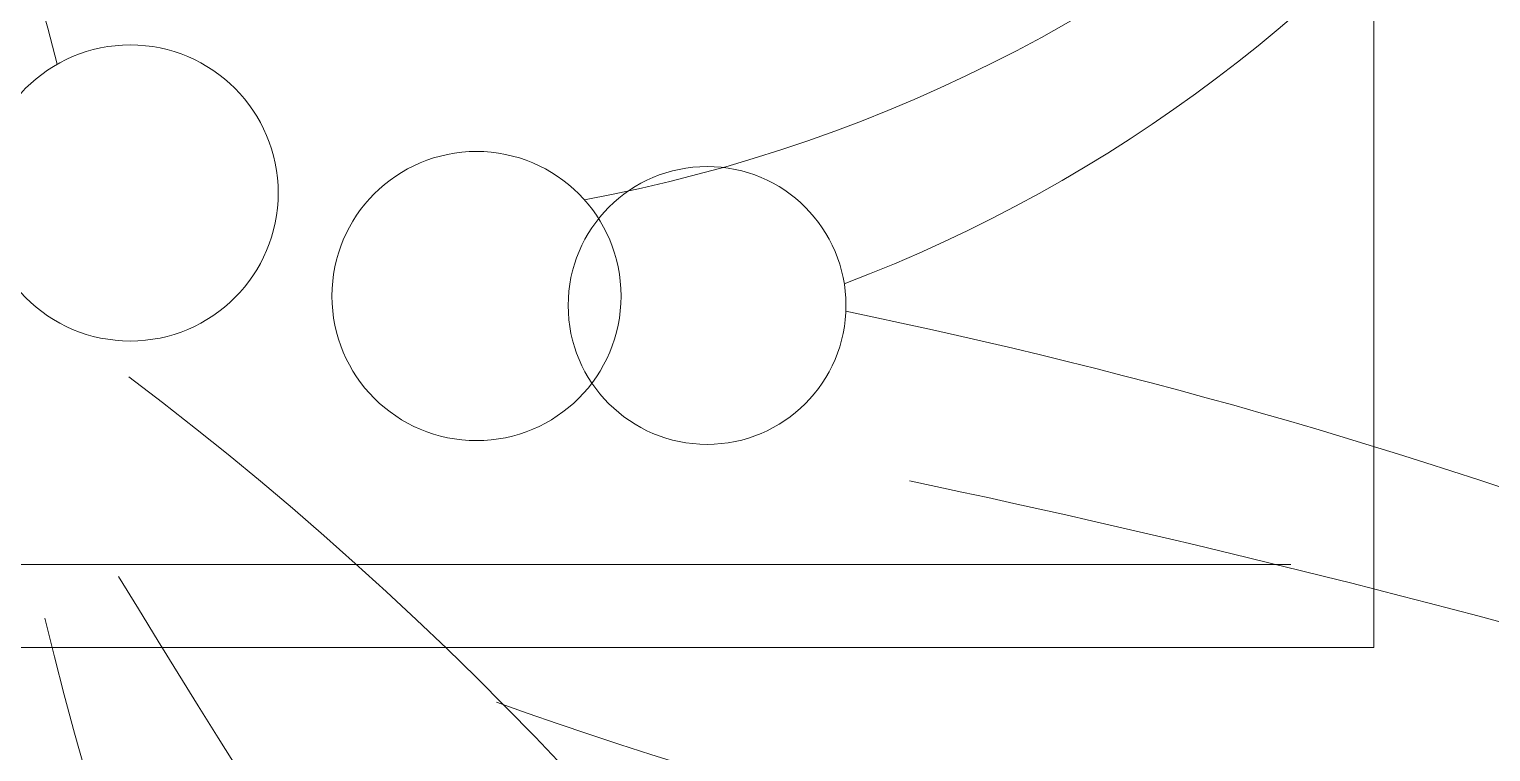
# Model space of a CAD drawing. Header units: millimetres. Extents: x 46404 to 154333, y -1327 to 55734.
# Drawn here: x 60490.5 to 60666.7, y 50645.4 to 50732.4 of the extents above; entities that cross this region are included whole.
import ezdxf

# ---------------------------------------------------------------- set-up
doc = ezdxf.new("R2010")
doc.units = ezdxf.units.MM
for name, color, linetype, lineweight in [('A-WALL', 113, 'Continuous', 18), ('G-IMPT-2', 8, 'Continuous', 18), ('L-PLNT', 71, 'Continuous', 18)]:
    doc.layers.add(name, color=color, linetype=linetype, lineweight=lineweight)

# ---------------------------------------------------------------- blocks, each defined once
blk = doc.blocks.new('CAY DUA VAN PHAT - CAY DUA VAN PHAT_dwg-2253781-TKCS_RAMP NKT 1 - MẶT BẰNG')
at = {"layer": 'G-IMPT-2'}
for centre, radius in [((672.09, 720.8), 35.68), ((696.93, 637.33), 34.85), ((699.2, 581.75), 33.48)]:
    blk.add_circle(centre, radius, dxfattribs=at)
for centre, radius, start, end in [((779.81, 1288.74), 567.56, 199.0692, 255.8486), ((594.66, -15.71), 778.16, 32.2613, 76.62972), ((-3577.96, -6349.72), 8299.95, 54.408023, 58.453572), ((1382.22, 1223.79), 834.25, 217.05305, 261.06763), ((-274.88, 250.43), 1135.91, 354.36811, 19.65628), ((308.23, 679.24), 371.77, 282.004, 349.47), ((354.24, 677.65), 363.4, 274.943, 339.2141), ((2056.69, 827.62), 1384.56, 191.63825, 209.82735), ((3456.52, 1105.47), 2774.75, 191.90827, 200.38503)]:
    blk.add_arc(centre, radius, start, end, dxfattribs=at)
blk = doc.blocks.new('CAY DUA VAN PHAT - CAY DUA VAN PHAT_dwg-V4-TKCS_RAMP NKT 1 - MẶT BẰNG')
at = {"layer": 'G-IMPT-2'}
for centre, radius in [((672.09, 720.8), 35.68), ((696.93, 637.33), 34.85), ((699.2, 581.75), 33.48)]:
    blk.add_circle(centre, radius, dxfattribs=at)
for centre, radius, start, end in [((779.81, 1288.74), 567.56, 199.0692, 255.8486), ((594.66, -15.71), 778.16, 32.2613, 76.62972), ((-3577.96, -6349.72), 8299.95, 54.408023, 58.453572), ((1382.22, 1223.79), 834.25, 217.05305, 261.06763), ((-274.88, 250.43), 1135.91, 354.36811, 19.65628), ((308.23, 679.24), 371.77, 282.004, 349.47), ((354.24, 677.65), 363.4, 274.943, 339.2141), ((2056.69, 827.62), 1384.56, 191.63825, 209.82735), ((3456.52, 1105.47), 2774.75, 191.90827, 200.38503)]:
    blk.add_arc(centre, radius, start, end, dxfattribs=at)
blk = doc.blocks.new('CAY DUA VAN PHAT - CAY DUA VAN PHAT-V5-TKCS_RAMP NKT 1 - MẶT BẰNG')
at = {"extrusion": (0, 0, -1), "xscale": 0.5, "yscale": 0.5, "zscale": -0.5, "rotation": 180}
for name in ['CAY DUA VAN PHAT - CAY DUA VAN PHAT_dwg-2253781-TKCS_RAMP NKT 1 - MẶT BẰNG', 'CAY DUA VAN PHAT - CAY DUA VAN PHAT_dwg-V4-TKCS_RAMP NKT 1 - MẶT BẰNG']:
    blk.add_blockref(name, (151.82, 370.52), dxfattribs=at)

msp = doc.modelspace()

# ---------------------------------------------------------------- linework, layer by layer
at = {"layer": 'A-WALL'}
for p, q in [((60652.56, 50657.93), (60652.56, 54456.42)), ((60452.49, 50667.93), (60642.56, 50667.93)), ((60652.56, 50657.93), (60452.49, 50657.93))]:
    msp.add_line(p, q, dxfattribs=at)

# ---------------------------------------------------------------- block references
at = {"layer": 'L-PLNT', "rotation": 270.0000000000003}
msp.add_blockref('CAY DUA VAN PHAT - CAY DUA VAN PHAT-V5-TKCS_RAMP NKT 1 - MẶT BẰNG', (60492.56, 50896.94), dxfattribs=at)

doc.saveas('drawing.dxf')
